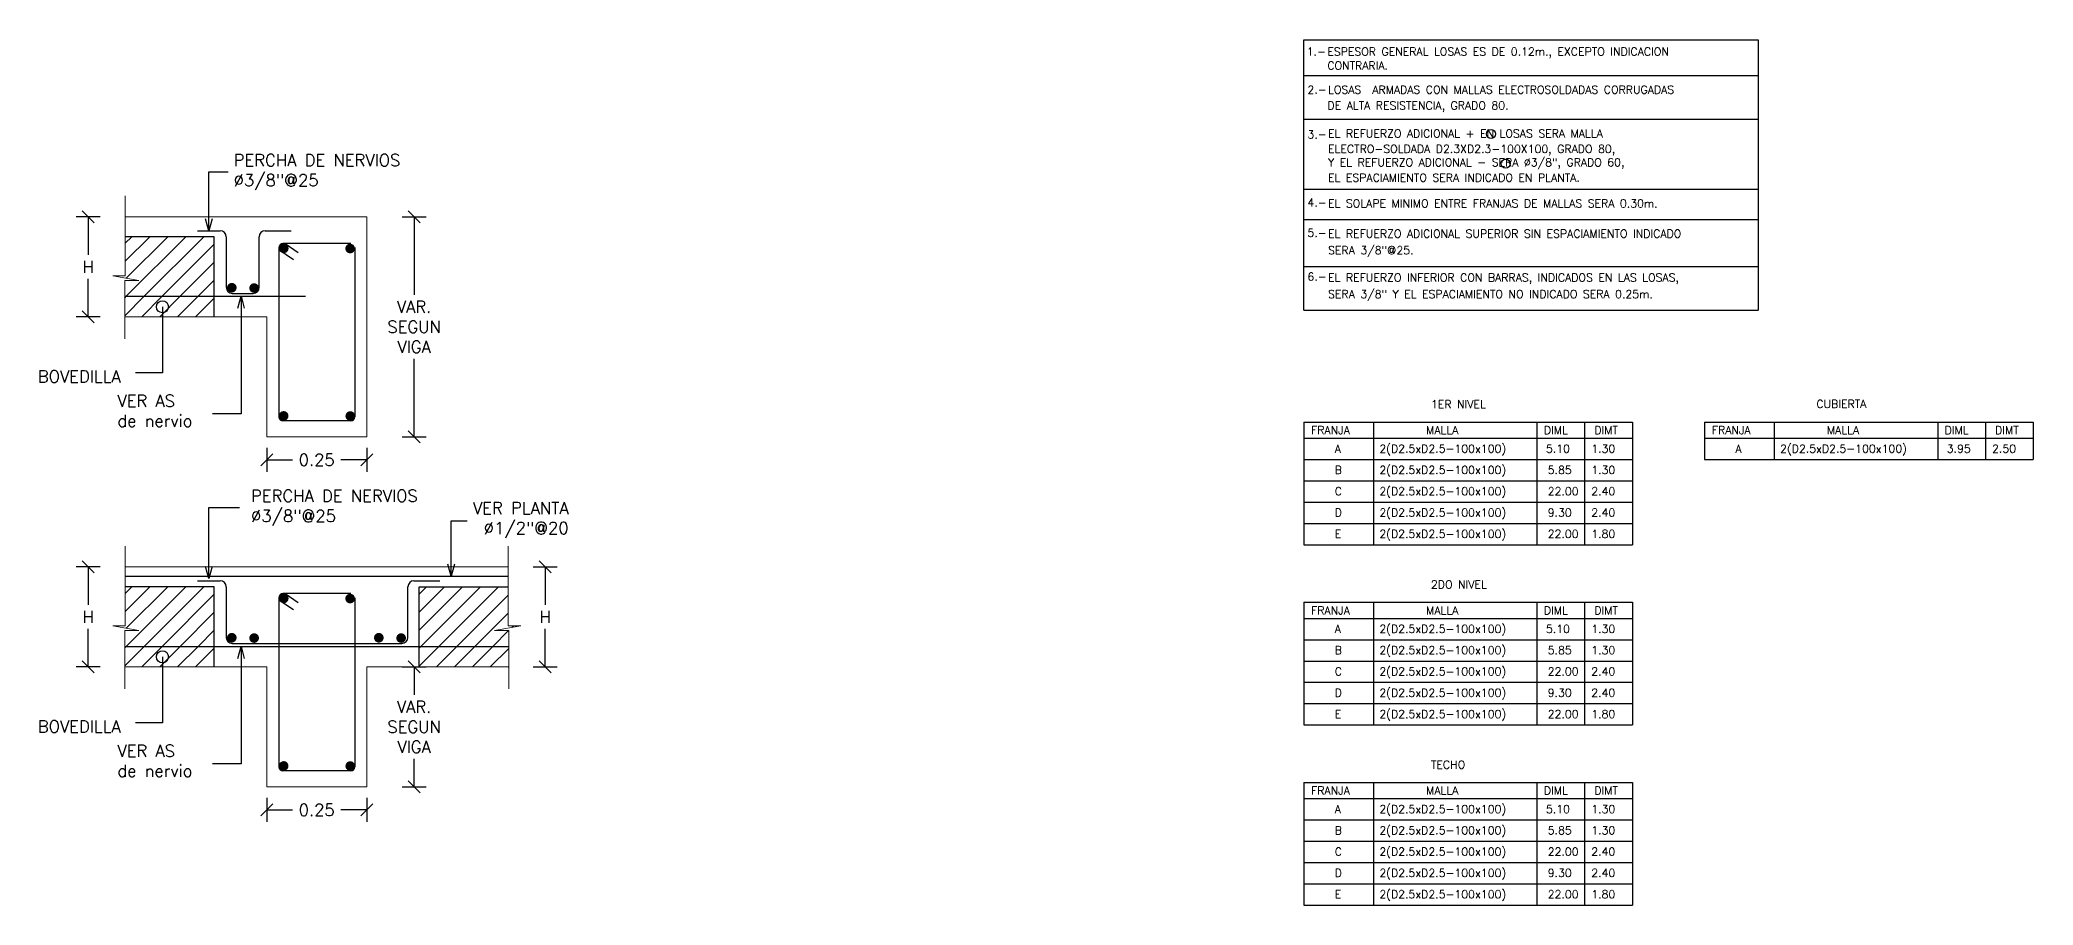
# Model space of a CAD drawing. Header units: metres. Extents: x -44 to 358, y -286 to 66.
# Drawn here: x 3.914 to 8.896, y 3.943 to 6.104 of the extents above; entities that cross this region are included whole.
import ezdxf

# ---------------------------------------------------------------- set-up
doc = ezdxf.new("R2010")
doc.units = ezdxf.units.M
doc.header["$LTSCALE"] = 0.3
doc.header["$PDMODE"] = 3
doc.linetypes.add('HIDDEN', pattern=[9.525, 6.35, -3.175])
for name, color, linetype in [('ACERO', 5, 'Continuous'), ('DIMTEXTO', 4, 'Continuous'), ('HATCH MUROS', 8, 'Continuous')]:
    doc.layers.add(name, color=color, linetype=linetype)
doc.layers.add('VIGAS', color=1, linetype='HIDDEN', lineweight=15)
doc.styles.add('RomanS', font='romans.shx')
doc.styles.add('SIMPLEX', font='simplex_.ttf', dxfattribs={"height": 0.2})
doc.styles.add('SMPLEX', font='simplex.shx')
doc.dimstyles.new('D-15', dxfattribs={"dimscale": 0.15, "dimtxt": 0.2, "dimasz": 0.2, "dimexe": 0.18, "dimexo": 0.2, "dimgap": 0.1, "dimtad": 0, "dimtih": 1, "dimtoh": 1, "dimzin": 0, "dimdsep": 46, "dimtxsty": 'SMPLEX', "dimblk": 'OBLIQUE', "dimcen": 0.09, "dimdle": 0.2, "dimclrd": 4, "dimclre": 4, "dimclrt": 4, "dimadec": 0, "dimazin": 0, "dimtfac": 1, "dimtofl": 0, "dimtmove": 0, "dimatfit": 3, "dimldrblk": 'OPEN30', "dimfxl": 1, "dimtolj": 1, "dimtzin": 0, "dimarcsym": 0})
doc.dimstyles.new('DIM-15', dxfattribs={"dimscale": 0.15, "dimtxt": 0.2, "dimasz": 0.2, "dimexe": 0.2, "dimexo": 0.1, "dimgap": 0.1, "dimtad": 0, "dimtih": 1, "dimtoh": 1, "dimzin": 0, "dimdsep": 46, "dimtxsty": 'RomanS', "dimblk1": 'OBLIQUE', "dimblk2": 'OBLIQUE', "dimsah": 1, "dimcen": 0.09, "dimclrd": 4, "dimclre": 4, "dimclrt": 4, "dimadec": 0, "dimazin": 0, "dimtfac": 1, "dimtofl": 0, "dimtmove": 1, "dimatfit": 3, "dimldrblk": 'OBLIQUE', "dimfxl": 0.2, "dimfxlon": 1, "dimtolj": 1, "dimtzin": 0, "dimarcsym": 0})
pattern_1 = [(45, (-22.696732, -10.20367), (-0.02245064, 0.02245064), [])]
pattern_2 = [(45, (-22.72351, -10.20367), (-0.02245064, 0.02245064), [])]
pattern_3 = [(45, (-22.696732, -9.329524), (-0.02245064, 0.02245064), [])]

# ---------------------------------------------------------------- blocks, each defined once
blk = doc.blocks.new('_OBLIQUE')
at = {"color": 0, "linetype": 'ByBlock'}
blk.add_line((-0.5, -0.5), (0.5, 0.5), dxfattribs=at)
blk = doc.blocks.new('*D606')
at = {"layer": 'DEFPOINTS', "color": 0, "transparency": 16777216}
for p in [(4.4808, 4.2902), (4.7308, 4.2902), (4.7308, 4.1808)]:
    blk.add_point(p, dxfattribs=at)
at = {"layer": 'DIMTEXTO', "color": 4, "lineweight": -2, "transparency": 16777216}
for p, q in [((4.4808, 4.2108), (4.4808, 4.1508)), ((4.7308, 4.2108), (4.7308, 4.1508)), ((4.4808, 4.1808), (4.545, 4.1808)), ((4.7308, 4.1808), (4.6665, 4.1808))]:
    blk.add_line(p, q, dxfattribs=at)
at = {"layer": 'DIMTEXTO', "color": 4, "lineweight": -2, "transparency": 16777216, "xscale": 0.03, "yscale": 0.03, "zscale": 0.03, "rotation": 180}
blk.add_blockref('_OBLIQUE', (4.4808, 4.1808), dxfattribs=at)
at = {"layer": 'DIMTEXTO', "color": 4, "lineweight": -2, "transparency": 16777216, "xscale": 0.03, "yscale": 0.03, "zscale": 0.03}
blk.add_blockref('_OBLIQUE', (4.7308, 4.1808), dxfattribs=at)
at = {"layer": 'DIMTEXTO', "color": 4, "transparency": 16777216, "insert": (4.6058, 4.1808), "char_height": 0.03, "attachment_point": 5, "style": 'RomanS'}
blk.add_mtext('\\A1;0.25', dxfattribs=at)
blk = doc.blocks.new('*D607')
at = {"layer": 'DEFPOINTS', "color": 0, "linetype": 'Continuous', "transparency": 16777216}
for p in [(4.0347, 4.7882), (4.1274, 4.7882), (4.1259, 4.5382)]:
    blk.add_point(p, dxfattribs=at)
at = {"layer": 'DIMTEXTO', "color": 4, "linetype": 'Continuous', "lineweight": -2, "transparency": 16777216}
for p, q in [((4.0647, 4.7882), (4.0047, 4.7882)), ((4.0347, 4.7882), (4.0347, 4.6932)), ((4.0347, 4.5382), (4.0347, 4.6332)), ((4.0647, 4.5382), (4.0047, 4.5382))]:
    blk.add_line(p, q, dxfattribs=at)
at = {"layer": 'DIMTEXTO', "color": 4, "linetype": 'Continuous', "lineweight": -2, "transparency": 16777216, "xscale": 0.03, "yscale": 0.03, "zscale": 0.03}
for p, rotation in [((4.0347, 4.7882), 90), ((4.0347, 4.5382), 270)]:
    blk.add_blockref('_OBLIQUE', p, dxfattribs=dict(at, rotation=rotation))
at = {"layer": 'DIMTEXTO', "color": 4, "linetype": 'Continuous', "lineweight": 0, "transparency": 16777216, "insert": (4.0347, 4.6632), "char_height": 0.03, "attachment_point": 5, "style": 'RomanS'}
blk.add_mtext('\\A1;H', dxfattribs=at)
blk = doc.blocks.new('_Open30')
at = {"color": 0, "lineweight": -2}
for p, q in [((-1, 0.27), (0, 0)), ((0, 0), (-1, -0.27)), ((0, 0), (-1, 0))]:
    blk.add_line(p, q, dxfattribs=at)
blk = doc.blocks.new('*D608')
at = {"layer": 'DEFPOINTS', "color": 0, "linetype": 'Continuous', "transparency": 16777216}
for p in [(5.0841, 4.7882), (5.1768, 4.7882), (5.0856, 4.5382)]:
    blk.add_point(p, dxfattribs=at)
at = {"layer": 'DIMTEXTO', "color": 4, "linetype": 'Continuous', "lineweight": -2, "transparency": 16777216}
for p, q in [((5.1468, 4.7882), (5.2068, 4.7882)), ((5.1768, 4.7882), (5.1768, 4.6932)), ((5.1768, 4.5382), (5.1768, 4.6332)), ((5.1468, 4.5382), (5.2068, 4.5382))]:
    blk.add_line(p, q, dxfattribs=at)
at = {"layer": 'DIMTEXTO', "color": 4, "linetype": 'Continuous', "lineweight": -2, "transparency": 16777216, "xscale": 0.03, "yscale": 0.03, "zscale": 0.03}
for p, rotation in [((5.1768, 4.7882), 90), ((5.1768, 4.5382), 270)]:
    blk.add_blockref('_OBLIQUE', p, dxfattribs=dict(at, rotation=rotation))
at = {"layer": 'DIMTEXTO', "color": 4, "linetype": 'Continuous', "lineweight": 0, "transparency": 16777216, "insert": (5.1768, 4.6632), "char_height": 0.03, "attachment_point": 5, "style": 'RomanS'}
blk.add_mtext('\\A1;H', dxfattribs=at)
blk = doc.blocks.new('*D604')
at = {"layer": 'DEFPOINTS', "color": 0, "transparency": 16777216}
for p in [(4.4808, 5.1643), (4.7308, 5.1643), (4.7308, 5.055)]:
    blk.add_point(p, dxfattribs=at)
at = {"layer": 'DIMTEXTO', "color": 4, "lineweight": -2, "transparency": 16777216}
for p, q in [((4.4808, 5.085), (4.4808, 5.025)), ((4.7308, 5.085), (4.7308, 5.025)), ((4.4808, 5.055), (4.545, 5.055)), ((4.7308, 5.055), (4.6665, 5.055))]:
    blk.add_line(p, q, dxfattribs=at)
at = {"layer": 'DIMTEXTO', "color": 4, "lineweight": -2, "transparency": 16777216, "xscale": 0.03, "yscale": 0.03, "zscale": 0.03, "rotation": 180}
blk.add_blockref('_OBLIQUE', (4.4808, 5.055), dxfattribs=at)
at = {"layer": 'DIMTEXTO', "color": 4, "lineweight": -2, "transparency": 16777216, "xscale": 0.03, "yscale": 0.03, "zscale": 0.03}
blk.add_blockref('_OBLIQUE', (4.7308, 5.055), dxfattribs=at)
at = {"layer": 'DIMTEXTO', "color": 4, "transparency": 16777216, "insert": (4.6058, 5.055), "char_height": 0.03, "attachment_point": 5, "style": 'RomanS'}
blk.add_mtext('\\A1;0.25', dxfattribs=at)
blk = doc.blocks.new('*D605')
at = {"layer": 'DEFPOINTS', "color": 0, "linetype": 'Continuous', "transparency": 16777216}
for p in [(4.0347, 5.6623), (4.1274, 5.6623), (4.1259, 5.4123)]:
    blk.add_point(p, dxfattribs=at)
at = {"layer": 'DIMTEXTO', "color": 4, "linetype": 'Continuous', "lineweight": -2, "transparency": 16777216}
for p, q in [((4.0647, 5.6623), (4.0047, 5.6623)), ((4.0347, 5.6623), (4.0347, 5.5673)), ((4.0347, 5.4123), (4.0347, 5.5073)), ((4.0647, 5.4123), (4.0047, 5.4123))]:
    blk.add_line(p, q, dxfattribs=at)
at = {"layer": 'DIMTEXTO', "color": 4, "linetype": 'Continuous', "lineweight": -2, "transparency": 16777216, "xscale": 0.03, "yscale": 0.03, "zscale": 0.03}
for p, rotation in [((4.0347, 5.6623), 90), ((4.0347, 5.4123), 270)]:
    blk.add_blockref('_OBLIQUE', p, dxfattribs=dict(at, rotation=rotation))
at = {"layer": 'DIMTEXTO', "color": 4, "linetype": 'Continuous', "lineweight": 0, "transparency": 16777216, "insert": (4.0347, 5.5373), "char_height": 0.03, "attachment_point": 5, "style": 'RomanS'}
blk.add_mtext('\\A1;H', dxfattribs=at)
blk = doc.blocks.new('*D609')
at = {"layer": 'DEFPOINTS', "color": 0, "linetype": 'Continuous', "transparency": 16777216}
for p in [(4.7308, 5.6623), (4.8492, 5.6623), (4.7308, 5.1123)]:
    blk.add_point(p, dxfattribs=at)
at = {"layer": 'DIMTEXTO', "color": 4, "linetype": 'Continuous', "lineweight": -2, "transparency": 16777216}
for p, q in [((4.8192, 5.6623), (4.8792, 5.6623)), ((4.8492, 5.6623), (4.8492, 5.4673)), ((4.8492, 5.1123), (4.8492, 5.3073)), ((4.8192, 5.1123), (4.8792, 5.1123))]:
    blk.add_line(p, q, dxfattribs=at)
at = {"layer": 'DIMTEXTO', "color": 4, "linetype": 'Continuous', "lineweight": -2, "transparency": 16777216, "xscale": 0.03, "yscale": 0.03, "zscale": 0.03}
for p, rotation in [((4.8492, 5.6623), 90), ((4.8492, 5.1123), 270)]:
    blk.add_blockref('_OBLIQUE', p, dxfattribs=dict(at, rotation=rotation))
at = {"layer": 'DIMTEXTO', "color": 4, "linetype": 'Continuous', "lineweight": 0, "transparency": 16777216, "insert": (4.8492, 5.3873), "char_height": 0.03, "attachment_point": 5, "style": 'RomanS'}
blk.add_mtext('\\A1;VAR.\\PSEGUN \\PVIGA', dxfattribs=at)
blk = doc.blocks.new('*D610')
at = {"layer": 'DEFPOINTS', "color": 0, "linetype": 'Continuous', "transparency": 16777216}
for p in [(4.7308, 4.5382), (4.8492, 4.5382), (4.7308, 4.2382)]:
    blk.add_point(p, dxfattribs=at)
at = {"layer": 'DIMTEXTO', "color": 4, "linetype": 'Continuous', "lineweight": -2, "transparency": 16777216}
for p, q in [((4.8192, 4.5382), (4.8792, 4.5382)), ((4.8492, 4.5382), (4.8492, 4.4682)), ((4.8492, 4.2382), (4.8492, 4.3082)), ((4.8192, 4.2382), (4.8792, 4.2382))]:
    blk.add_line(p, q, dxfattribs=at)
at = {"layer": 'DIMTEXTO', "color": 4, "linetype": 'Continuous', "lineweight": -2, "transparency": 16777216, "xscale": 0.03, "yscale": 0.03, "zscale": 0.03}
for p, rotation in [((4.8492, 4.5382), 90), ((4.8492, 4.2382), 270)]:
    blk.add_blockref('_OBLIQUE', p, dxfattribs=dict(at, rotation=rotation))
at = {"layer": 'DIMTEXTO', "color": 4, "linetype": 'Continuous', "lineweight": 0, "transparency": 16777216, "insert": (4.8492, 4.3882), "char_height": 0.03, "attachment_point": 5, "style": 'RomanS'}
blk.add_mtext('\\A1;VAR.\\PSEGUN \\PVIGA', dxfattribs=at)

msp = doc.modelspace()

# ---------------------------------------------------------------- hatches: boundary and pattern name
at = {"layer": 'HATCH MUROS'}
h = msp.add_hatch(dxfattribs=at)
h.set_pattern_fill('ANSI31', color=8, scale=0.01, style=0)
h.set_pattern_definition(pattern_3)
h.paths.add_polyline_path([(4.1274437, 5.6123127), (4.1274437, 5.5149236), (4.0959555, 5.5149236), (4.1609711, 5.5026429), (4.1259077, 5.5026429), (4.1259077, 5.4634704), (4.3498422, 5.4634704), (4.3498422, 5.5623127), (4.3498422, 5.6123127)])
h = msp.add_hatch(dxfattribs=at)
h.set_pattern_fill('ANSI31', color=8, scale=0.01, style=0)
h.set_pattern_definition(pattern_3)
h.paths.add_polyline_path([(4.3498422, 5.4634704), (4.1259077, 5.4634704), (4.1259077, 5.4123127), (4.3498422, 5.4123127)])
h = msp.add_hatch(dxfattribs=at)
h.set_pattern_fill('ANSI31', color=8, scale=0.01, style=0)
h.set_pattern_definition(pattern_1)
h.paths.add_polyline_path([(4.1274437, 4.738166), (4.1274437, 4.6407769), (4.0959555, 4.6407769), (4.1609711, 4.6284962), (4.1259077, 4.6284962), (4.1259077, 4.5893237), (4.3498422, 4.5893237), (4.3498422, 4.688166), (4.3498422, 4.738166)])
h = msp.add_hatch(dxfattribs=at)
h.set_pattern_fill('ANSI31', color=8, scale=0.01, style=0)
h.set_pattern_definition(pattern_2)
h.paths.add_polyline_path([(5.0840735, 4.738166), (5.0840735, 4.6407769), (5.1155618, 4.6407769), (5.0505461, 4.6284962), (5.0856095, 4.6284962), (5.0856095, 4.5893237), (4.8616751, 4.5893237), (4.8616751, 4.688166), (4.8616751, 4.738166)])
h = msp.add_hatch(dxfattribs=at)
h.set_pattern_fill('ANSI31', color=8, scale=0.01, style=0)
h.set_pattern_definition(pattern_1)
h.paths.add_polyline_path([(4.3498422, 4.5893237), (4.1259077, 4.5893237), (4.1259077, 4.538166), (4.3498422, 4.538166)])
h = msp.add_hatch(dxfattribs=at)
h.set_pattern_fill('ANSI31', color=8, scale=0.01, style=0)
h.set_pattern_definition(pattern_2)
h.paths.add_polyline_path([(4.8616751, 4.5893237), (5.0856095, 4.5893237), (5.0856095, 4.538166), (4.8616751, 4.538166)])

# ---------------------------------------------------------------- linework, layer by layer
at = {"layer": 'ACERO'}
for p, q in [((4.3078044, 5.6270997), (4.364586, 5.6270997)), ((4.379586, 5.6120997), (4.379586, 5.4859201)), ((4.4619995, 5.4859201), (4.4619995, 5.6120997)), ((4.4769995, 5.6270997), (4.5417575, 5.6270997)), ((4.511384, 5.5850398), (4.511384, 5.1624612)), ((4.511384, 5.5800419), (4.5478769, 5.55558)), ((4.6910636, 5.5950398), (4.521384, 5.5950398)), ((4.5270521, 5.5950398), (4.5591173, 5.572926)), ((4.7010636, 5.5850398), (4.7010636, 5.1624612)), ((4.394586, 5.4709201), (4.4469995, 5.4709201)), ((4.6910636, 5.1524612), (4.521384, 5.1524612)), ((4.3078044, 4.752953), (4.364586, 4.752953)), ((4.379586, 4.737953), (4.379586, 4.6117734)), ((4.8337954, 4.6117734), (4.8337954, 4.737953)), ((4.8487954, 4.752953), (4.9135534, 4.752953)), ((4.511384, 4.7108931), (4.511384, 4.2883145)), ((4.511384, 4.7058952), (4.5478769, 4.6814333)), ((4.6910636, 4.7208931), (4.521384, 4.7208931)), ((4.5270521, 4.7208931), (4.5591173, 4.6987793)), ((4.7010636, 4.7108931), (4.7010636, 4.2883145)), ((4.394586, 4.5967734), (4.8187954, 4.5967734)), ((4.6910636, 4.2783145), (4.521384, 4.2783145))]:
    msp.add_line(p, q, dxfattribs=at)
at = {"layer": 'ACERO', "const_width": 0.012}
for points in [[(4.5294601, 5.5832691, -1), (4.5174601, 5.5832691, -1)], [(4.695367, 5.5828255, -1), (4.683367, 5.5828255, -1)], [(4.3996113, 5.484926, -1), (4.3876113, 5.484926, -1)], [(4.4553756, 5.4841426, -1), (4.4433756, 5.4841426, -1)], [(4.5292744, 5.1648023, -1), (4.5172744, 5.1648023, -1)], [(4.6956919, 5.1644942, -1), (4.6836919, 5.1644942, -1)], [(4.5294601, 4.7091224, -1), (4.5174601, 4.7091224, -1)], [(4.695367, 4.7086788, -1), (4.683367, 4.7086788, -1)], [(4.3996113, 4.6107793, -1), (4.3876113, 4.6107793, -1)], [(4.4553756, 4.6099959, -1), (4.4433756, 4.6099959, -1)], [(4.7670439, 4.6107793, -1), (4.7550439, 4.6107793, -1)], [(4.8228082, 4.6099959, -1), (4.8108082, 4.6099959, -1)], [(4.5292744, 4.2906556, -1), (4.5172744, 4.2906556, -1)], [(4.6956919, 4.2903475, -1), (4.6836919, 4.2903475, -1)]]:
    msp.add_lwpolyline(points, format="xyb", close=True, dxfattribs=at)
at = {"layer": 'ACERO'}
for points in [[(4.1259077, 5.4634704), (4.5775284, 5.4634704)], [(4.1274437, 4.7642764), (5.0840735, 4.7642764)], [(4.1259077, 4.5893237), (5.0856095, 4.5893237)]]:
    msp.add_lwpolyline(points, dxfattribs=at)
for centre, radius, start, end in [((4.364586, 5.6120997), 0.015, 0, 90), ((4.4769995, 5.6120997), 0.015, 90, 180), ((4.521384, 5.5850398), 0.01, 90, 180), ((4.394586, 5.4859201), 0.015, 180, 270), ((4.4469995, 5.4859201), 0.015, 270, 360), ((4.521384, 5.1624612), 0.01, 180, 270), ((4.6910636, 5.1624612), 0.01, 270, 0), ((4.364586, 4.737953), 0.015, 0, 90), ((4.8487954, 4.737953), 0.015, 90, 180), ((4.521384, 4.7108931), 0.01, 90, 180), ((4.394586, 4.6117734), 0.015, 180, 270), ((4.8187954, 4.6117734), 0.015, 270, 360), ((4.521384, 4.2883145), 0.01, 180, 270), ((4.6910636, 4.2883145), 0.01, 270, 0)]:
    msp.add_arc(centre, radius, start, end, dxfattribs=at)
at = {"layer": 'DIMTEXTO', "color": 3}
for p, q in [((7.0729309, 6.1038546), (8.2087293, 6.1038546)), ((7.0729309, 5.4286805), (7.0729309, 6.1038546)), ((8.2087293, 6.1038546), (8.2087293, 5.4286805)), ((7.0729309, 5.4286805), (8.2087293, 5.4286805))]:
    msp.add_line(p, q, dxfattribs=at)
at = {"layer": 'DIMTEXTO'}
for p, q in [((7.0729309, 6.0151874), (8.2087293, 6.0151874)), ((7.0729309, 5.9056045), (8.2087293, 5.9056045)), ((7.0729309, 5.7309188), (8.2087293, 5.7309188)), ((7.0729309, 5.655303), (8.2087293, 5.655303)), ((7.0729309, 5.5382634), (8.2087293, 5.5382634))]:
    msp.add_line(p, q, dxfattribs=at)
at = {"layer": 'DIMTEXTO', "color": 3, "ltscale": 0.08}
for p, q in [((7.0729309, 5.1494933), (7.8939581, 5.1494933)), ((7.0729309, 5.1494933), (7.0729309, 4.8431178)), ((7.2470384, 5.1494933), (7.2470385, 4.8431178)), ((7.6554611, 5.1494933), (7.6554611, 4.8431178)), ((7.7747096, 5.1494933), (7.7747097, 4.8431178)), ((7.8939581, 5.1494933), (7.8939582, 4.8431178)), ((8.0746038, 5.1494933), (8.895631, 5.1494933)), ((8.0746038, 5.1494933), (8.0746038, 5.0558786)), ((8.2487113, 5.1494933), (8.2487114, 5.0558786)), ((8.657134, 5.1494933), (8.657134, 5.0558786)), ((8.7763825, 5.1494933), (8.7763825, 5.0558786)), ((8.895631, 5.1494933), (8.8956311, 5.0558786)), ((7.0729309, 5.1090688), (7.8939581, 5.1090688)), ((8.0746038, 5.1090688), (8.895631, 5.1090688)), ((7.0729309, 5.0558786), (7.8939581, 5.0558786)), ((8.0746038, 5.0558786), (8.895631, 5.0558786)), ((7.0729309, 5.0026884), (7.8939581, 5.0026884)), ((7.0729309, 4.9494982), (7.8939581, 4.9494982)), ((7.0729309, 4.896308), (7.8939581, 4.896308)), ((7.0729309, 4.8431178), (7.8939581, 4.8431178)), ((7.0729309, 4.6994933), (7.8939581, 4.6994933)), ((7.0729309, 4.6994933), (7.0729309, 4.3931178)), ((7.2470384, 4.6994933), (7.2470385, 4.3931178)), ((7.6554611, 4.6994933), (7.6554611, 4.3931178)), ((7.7747096, 4.6994933), (7.7747097, 4.3931178)), ((7.8939581, 4.6994933), (7.8939582, 4.3931178)), ((7.0729309, 4.6590688), (7.8939581, 4.6590688)), ((7.0729309, 4.6058786), (7.8939581, 4.6058786)), ((7.0729309, 4.5526884), (7.8939581, 4.5526884)), ((7.0729309, 4.4994982), (7.8939581, 4.4994982)), ((7.0729309, 4.446308), (7.8939581, 4.446308)), ((7.0729309, 4.3931178), (7.8939581, 4.3931178)), ((7.0729309, 4.2494933), (7.8939581, 4.2494933)), ((7.0729309, 4.2494933), (7.0729309, 3.9431178)), ((7.2470384, 4.2494933), (7.2470385, 3.9431178)), ((7.6554611, 4.2494933), (7.6554611, 3.9431178)), ((7.7747096, 4.2494933), (7.7747097, 3.9431178)), ((7.8939581, 4.2494933), (7.8939582, 3.9431178)), ((7.0729309, 4.2090688), (7.8939581, 4.2090688)), ((7.0729309, 4.1558786), (7.8939581, 4.1558786)), ((7.0729309, 4.1026884), (7.8939581, 4.1026884)), ((7.0729309, 4.0494982), (7.8939581, 4.0494982)), ((7.0729309, 3.996308), (7.8939581, 3.996308)), ((7.0729309, 3.9431178), (7.8939581, 3.9431178))]:
    msp.add_line(p, q, dxfattribs=at)
at = {"layer": 'DIMTEXTO'}
for centre in [(7.5407518, 5.8688829), (7.5772112, 5.7948083)]:
    msp.add_circle(centre, 0.0113089, dxfattribs=at)
at = {"layer": 'HATCH MUROS', "color": 8}
for p, q in [((4.3498422, 5.6123127), (4.1274437, 5.6123127)), ((4.3498422, 5.5623127), (4.3498422, 5.6123127)), ((4.3498422, 5.4123127), (4.3498422, 5.5623127)), ((4.3498422, 4.738166), (4.1274437, 4.738166)), ((4.3498422, 4.688166), (4.3498422, 4.738166)), ((4.8616751, 4.688166), (4.8616751, 4.738166)), ((4.8616751, 4.738166), (5.0840735, 4.738166)), ((4.3498422, 4.538166), (4.3498422, 4.688166)), ((4.8616751, 4.538166), (4.8616751, 4.688166))]:
    msp.add_line(p, q, dxfattribs=at)
at = {"layer": 'VIGAS', "color": 1, "linetype": 'ByBlock', "ltscale": 0.025}
for p, q in [((4.1274437, 5.6623311), (4.7307586, 5.6623311)), ((4.7307586, 5.1123311), (4.7307586, 5.6623311)), ((4.4807586, 5.4123127), (4.1259077, 5.4123127)), ((4.4807586, 5.1123311), (4.4807586, 5.4123127)), ((4.7307586, 5.1123311), (4.4807586, 5.1123311)), ((4.1274437, 4.7881844), (5.0840735, 4.7881844)), ((4.4807586, 4.538166), (4.1259077, 4.538166)), ((4.4807586, 4.2381844), (4.4807586, 4.538166)), ((4.7307586, 4.2381844), (4.7307586, 4.538166)), ((4.7307586, 4.538166), (5.0856095, 4.538166)), ((4.7307586, 4.2381844), (4.4807586, 4.2381844))]:
    msp.add_line(p, q, dxfattribs=at)
at = {"layer": 'VIGAS', "color": 3, "linetype": 'Continuous'}
for points in [[(4.1274437, 5.7140137), (4.1274437, 5.5149236), (4.0959555, 5.5149236), (4.1609711, 5.5026429), (4.1259077, 5.5026429), (4.1259077, 5.357631)], [(4.1274437, 4.839867), (4.1274437, 4.6407769), (4.0959555, 4.6407769), (4.1609711, 4.6284962), (4.1259077, 4.6284962), (4.1259077, 4.4834843)], [(5.0840735, 4.839867), (5.0840735, 4.6407769), (5.1155618, 4.6407769), (5.0505461, 4.6284962), (5.0856095, 4.6284962), (5.0856095, 4.4834843)]]:
    msp.add_lwpolyline(points, dxfattribs=at)

# ---------------------------------------------------------------- texts
at = {"layer": 'DIMTEXTO', "color": 4, "style": 'SIMPLEX'}
for s, p in [('1.-', (7.0800348, 6.0645996)), ('ESPESOR GENERAL LOSAS ES DE 0.12m., EXCEPTO INDICACION', (7.1316113, 6.0645996)), ('CONTRARIA.', (7.1316113, 6.0297129)), ('2.-', (7.0819278, 5.9695406)), ('LOSAS  ARMADAS CON MALLAS ELECTROSOLDADAS CORRUGADAS', (7.1335044, 5.9695406)), ('DE ALTA RESISTENCIA, GRADO 80. ', (7.1319305, 5.9300123)), ('EL REFUERZO ADICIONAL + EN LOSAS SERA MALLA', (7.1335044, 5.8599577)), ('3.-', (7.0819278, 5.8578724)), ('ELECTRO-SOLDADA D2.3XD2.3-100X100, GRADO 80,', (7.1335044, 5.8216293)), ('Y EL REFUERZO ADICIONAL - SERA %%C3/8", GRADO 60,', (7.1335044, 5.7880611)), ('EL ESPACIAMIENTO SERA INDICADO EN PLANTA.', (7.1335044, 5.7497327)), ('4.-', (7.0819278, 5.6878097)), ('EL SOLAPE MINIMO ENTRE FRANJAS DE MALLAS SERA 0.30m.', (7.1335044, 5.6855446)), ('5.-', (7.0819278, 5.6121939)), ('EL REFUERZO ADICIONAL SUPERIOR SIN ESPACIAMIENTO INDICADO', (7.1335044, 5.6099288)), ('SERA 3/8"@25.', (7.1335044, 5.568505)), ('6.-', (7.0819278, 5.5026109)), ('SERA 3/8" Y EL ESPACIAMIENTO NO INDICADO SERA 0.25m.', (7.1335044, 5.4589221)), ('EL REFUERZO INFERIOR CON BARRAS, INDICADOS EN LAS LOSAS,', (7.1335044, 5.5003459)), ('1ER NIVEL', (7.3905403, 5.1838147)), ('CUBIERTA', (8.3538203, 5.1846138)), ('FRANJA', (7.0910322, 5.1191929)), ('MALLA', (7.3785302, 5.1191929)), ('DIML', (7.6727443, 5.1191929)), ('DIMT', (7.7988576, 5.1191929)), ('FRANJA', (8.0927051, 5.1191929)), ('MALLA', (8.3802031, 5.1191929)), ('DIML', (8.6744172, 5.1191929)), ('DIMT', (8.8005305, 5.1191929)), ('A', (7.1500022, 5.0729734)), ('2(D2.5xD2.5-100x100)', (7.2615583, 5.0729734)), ('5.10', (7.6780243, 5.0729734)), ('1.30', (7.7912929, 5.0729734)), ('A', (8.1516751, 5.0729734)), ('2(D2.5xD2.5-100x100)', (8.2632312, 5.0729734)), ('3.95', (8.6796972, 5.0729734)), ('2.50', (8.7929658, 5.0729734)), ('B', (7.1500022, 5.0197832)), ('2(D2.5xD2.5-100x100)', (7.2615583, 5.0197832)), ('5.85', (7.6824129, 5.0197832)), ('1.30', (7.7912929, 5.0197832)), ('C', (7.1500022, 4.9665931)), ('2(D2.5xD2.5-100x100)', (7.2615583, 4.9665931)), ('22.00', (7.6824129, 4.9665931)), ('2.40', (7.7912929, 4.9665931)), ('D', (7.1500022, 4.9134029)), ('2(D2.5xD2.5-100x100)', (7.2615583, 4.9134029)), ('9.30', (7.6824129, 4.9134029)), ('2.40', (7.7912929, 4.9134029)), ('2(D2.5xD2.5-100x100)', (7.2615583, 4.8602127)), ('E', (7.1500022, 4.8602127)), ('22.00', (7.6824129, 4.8602127)), ('1.80', (7.7912929, 4.8602127)), ('2DO NIVEL', (7.3905403, 4.7338147)), ('FRANJA', (7.0910322, 4.6691929)), ('MALLA', (7.3785302, 4.6691929)), ('DIML', (7.6727443, 4.6691929)), ('DIMT', (7.7988576, 4.6691929)), ('A', (7.1500022, 4.6229734)), ('2(D2.5xD2.5-100x100)', (7.2615583, 4.6229734)), ('5.10', (7.6780243, 4.6229734)), ('1.30', (7.7912929, 4.6229734)), ('B', (7.1500022, 4.5697832)), ('2(D2.5xD2.5-100x100)', (7.2615583, 4.5697832)), ('5.85', (7.6824129, 4.5697832)), ('1.30', (7.7912929, 4.5697832)), ('C', (7.1500022, 4.5165931)), ('2(D2.5xD2.5-100x100)', (7.2615583, 4.5165931)), ('22.00', (7.6824129, 4.5165931)), ('2.40', (7.7912929, 4.5165931)), ('2(D2.5xD2.5-100x100)', (7.2615583, 4.4634029)), ('D', (7.1500022, 4.4634029)), ('2(D2.5xD2.5-100x100)', (7.2615583, 4.4102127)), ('9.30', (7.6824129, 4.4634029)), ('2.40', (7.7912929, 4.4634029)), ('E', (7.1500022, 4.4102127)), ('22.00', (7.6824129, 4.4102127)), ('1.80', (7.7912929, 4.4102127)), ('TECHO', (7.3905403, 4.2838147)), ('FRANJA', (7.0910322, 4.2191929)), ('MALLA', (7.3785302, 4.2191929)), ('DIML', (7.6727443, 4.2191929)), ('DIMT', (7.7988576, 4.2191929)), ('A', (7.1500022, 4.1729734)), ('2(D2.5xD2.5-100x100)', (7.2615583, 4.1729734)), ('5.10', (7.6780243, 4.1729734)), ('1.30', (7.7912929, 4.1729734)), ('B', (7.1500022, 4.1197832)), ('2(D2.5xD2.5-100x100)', (7.2615583, 4.1197832)), ('5.85', (7.6824129, 4.1197832)), ('1.30', (7.7912929, 4.1197832)), ('C', (7.1500022, 4.0665931)), ('2(D2.5xD2.5-100x100)', (7.2615583, 4.0665931)), ('22.00', (7.6824129, 4.0665931)), ('2.40', (7.7912929, 4.0665931)), ('2(D2.5xD2.5-100x100)', (7.2615583, 4.0134029)), ('D', (7.1500022, 4.0134029)), ('9.30', (7.6824129, 4.0134029)), ('2.40', (7.7912929, 4.0134029)), ('E', (7.1500022, 3.9602127)), ('2(D2.5xD2.5-100x100)', (7.2615583, 3.9602127)), ('22.00', (7.6824129, 3.9602127)), ('1.80', (7.7912929, 3.9602127))]:
    msp.add_text(s, height=0.02, dxfattribs=at).set_placement(p)
at = {"layer": 'DIMTEXTO', "char_height": 0.03, "style": 'RomanS'}
for s, insert, attachment_point in [('PERCHA DE NERVIOS\\P%%C3/8"@25', (4.3983093, 5.7734873), 4), ('BOVEDILLA', (3.9087419, 5.263422), 4), ('VER AS\\Pde nervio', (4.1076082, 5.1774205), 4), ('PERCHA DE NERVIOS\\P%%C3/8"@25', (4.4417071, 4.9350837), 4), ('VER PLANTA\\P%%C1/2"@20', (5.2355092, 4.9048013), 6), ('BOVEDILLA', (3.9087419, 4.3892753), 4), ('VER AS\\Pde nervio', (4.1076082, 4.3032738), 4)]:
    msp.add_mtext(s, dxfattribs=dict(at, insert=insert, attachment_point=attachment_point))

# ---------------------------------------------------------------- dimensions: what is measured, and where the dimension line sits
at = {"layer": 'DIMTEXTO', "linetype": 'Continuous', "lineweight": 0}
for base, p1, p2, text, picture, middle in [((4.0346761, 5.6623311), (4.1259077, 5.4123127), (4.1274437, 5.6623311), 'H', '*D605', (4.0346761, 5.5373219)), ((4.8491586, 5.6623311), (4.7307586, 5.1123311), (4.7307586, 5.6623311), 'VAR.\\PSEGUN \\PVIGA', '*D609', (4.8491586, 5.3873311)), ((4.0346761, 4.7881844), (4.1259077, 4.538166), (4.1274437, 4.7881844), 'H', '*D607', (4.0346761, 4.6631752)), ((5.1768411, 4.7881844), (5.0856095, 4.538166), (5.0840735, 4.7881844), 'H', '*D608', (5.1768411, 4.6631752)), ((4.8491586, 4.538166), (4.7307586, 4.2381844), (4.7307586, 4.538166), 'VAR.\\PSEGUN \\PVIGA', '*D610', (4.8491586, 4.3881752))]:
    dim = msp.add_linear_dim(base=base, p1=p1, p2=p2, angle=90, text=text, dimstyle='DIM-15', dxfattribs=at)
    dim.commit()
    dim.dimension.update_dxf_attribs({"geometry": picture, "text_midpoint": middle})
at = {"layer": 'DIMTEXTO'}
for base, p1, p2, picture, middle in [((4.7307586, 5.0549816), (4.4807586, 5.1643003), (4.7307586, 5.1643003), '*D604', (4.6057586, 5.0549816)), ((4.7307586, 4.1808349), (4.4807586, 4.2901536), (4.7307586, 4.2901536), '*D606', (4.6057586, 4.1808349))]:
    dim = msp.add_linear_dim(base=base, p1=p1, p2=p2, angle=0, dimstyle='DIM-15', dxfattribs=at)
    dim.commit()
    dim.dimension.update_dxf_attribs({"geometry": picture, "text_midpoint": middle})

# ---------------------------------------------------------------- leaders
for points in [[(4.3361952, 5.6270997), (4.3361952, 5.7747672), (4.3846675, 5.7747672)], [(4.4166749, 5.4634704), (4.4166749, 5.1700126), (4.3457422, 5.1700126)], [(4.3361952, 4.7589172), (4.3361952, 4.9363636), (4.4131471, 4.9363636)], [(4.9416832, 4.7642764), (4.9416832, 4.9023824), (4.9819005, 4.9023824)], [(4.4166749, 4.5893237), (4.4166749, 4.2958659), (4.3457422, 4.2958659)]]:
    msp.add_leader(points, dimstyle='D-15', override={"dimtmove": 1}, dxfattribs=at)
at = {"layer": 'DIMTEXTO', "linetype": 'Continuous', "lineweight": 0}
for points in [[(4.2202958, 5.4373519), (4.2202958, 5.272494), (4.1532198, 5.272494)], [(4.2202958, 4.5632052), (4.2202958, 4.3983473), (4.1532198, 4.3983473)]]:
    msp.add_leader(points, dimstyle='DIM-15', override={"dimldrblk": 'DotBlank'}, dxfattribs=at)

doc.saveas('drawing.dxf')
